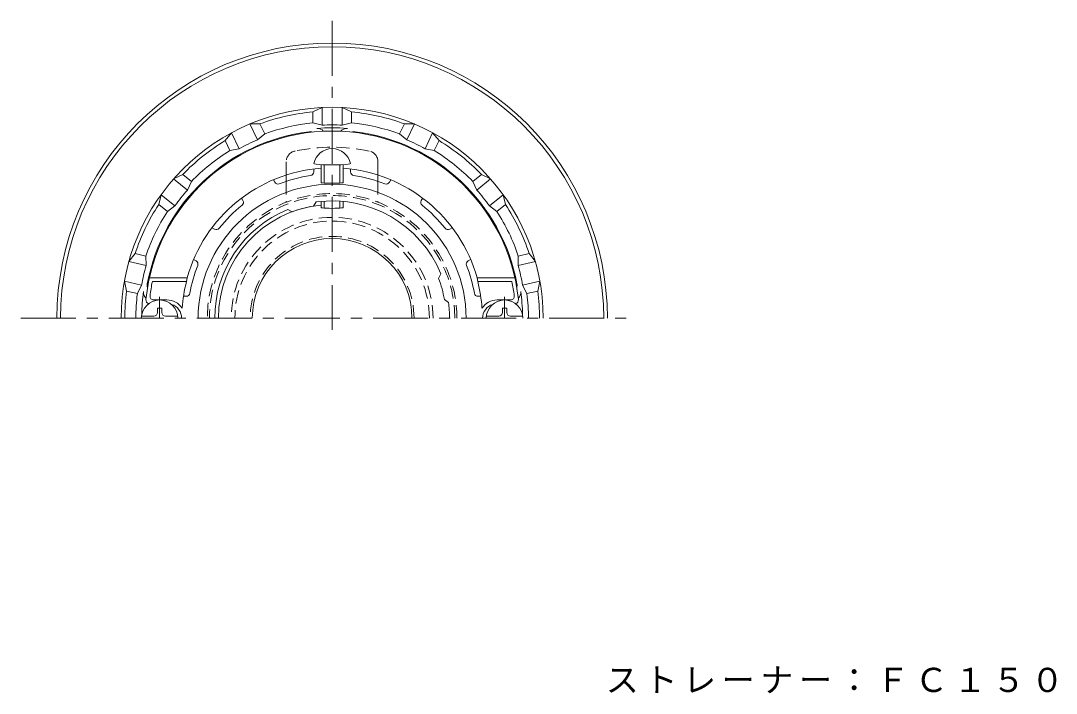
# Model space of a CAD drawing. Units: millimetres, scale not verified. Extents: x -224 to 218, y -346 to 338.
# Drawn here: x -105.9 to 176.3, y 154.8 to 338 of the extents above; entities that cross this region are included whole.
import ezdxf

# ---------------------------------------------------------------- set-up
doc = ezdxf.new("R2010")
doc.units = ezdxf.units.MM
doc.header["$LTSCALE"] = 3
for name, pattern in [('CHAIN1', [8, 5, -1, 1, -1]), ('DASHED1', [1.8, 1.2, -0.6]), ('DOUBLE_CHAIN1', [8.8, 5, -1, 0.6, -0.6, 0.6, -1])]:
    doc.linetypes.add(name, pattern=pattern)
for name, color, linetype, lineweight in [('0-0_通り芯', 3, 'Continuous', 9), ('0-2_仕上', 6, 'Continuous', 9), ('0-5_寸法', 7, 'Continuous', 9), ('0-6_ハッチ', 2, 'DOUBLE_CHAIN1', 9)]:
    doc.layers.add(name, color=color, linetype=linetype, lineweight=lineweight)
doc.styles.add('ＭＳ ゴシック', font='')
doc.styles.get('ＭＳ ゴシック').set_extended_font_data('MS Gothic')

msp = doc.modelspace()

# ---------------------------------------------------------------- linework, layer by layer
at = {"layer": '0-0_通り芯', "linetype": 'CHAIN1'}
for p, q in [((-21.079, 338.008), (-21.079, 253.816)), ((-105.938, 256.934), (60.241, 256.934))]:
    msp.add_line(p, q, dxfattribs=at)
at = {"layer": '0-0_通り芯'}
for p, q in [((-26.329, 313.189), (-23.829, 314.368)), ((-23.829, 309.552), (-23.829, 314.368)), ((-15.829, 313.189), (-18.329, 314.368)), ((-18.329, 309.552), (-18.329, 314.368)), ((-26.329, 310.176), (-26.329, 313.189)), ((-15.829, 310.176), (-15.829, 313.189)), ((-40.757, 309.896), (-43.521, 309.873)), ((-41.431, 305.534), (-43.521, 309.873)), ((-39.45, 307.181), (-40.757, 309.896)), ((-26.329, 310.176), (-23.829, 309.552)), ((-15.829, 310.176), (-18.329, 309.552)), ((-2.708, 307.181), (-1.401, 309.896)), ((-1.401, 309.896), (1.363, 309.873)), ((-0.727, 305.534), (1.363, 309.873)), ((-50.218, 305.34), (-48.476, 307.487)), ((-48.91, 302.625), (-50.218, 305.34)), ((-46.387, 303.148), (-48.476, 307.487)), ((-39.45, 307.181), (-41.431, 305.534)), ((-2.708, 307.181), (-0.727, 305.534)), ((4.229, 303.148), (6.318, 307.487)), ((8.059, 305.34), (6.318, 307.487)), ((6.752, 302.625), (8.059, 305.34)), ((-48.91, 302.625), (-46.387, 303.148)), ((6.752, 302.625), (4.229, 303.148)), ((-61.788, 296.113), (-64.268, 294.893)), ((-60.503, 291.89), (-64.268, 294.893)), ((-59.432, 294.234), (-61.788, 296.113)), ((-59.432, 294.234), (-60.503, 291.89)), ((17.274, 294.234), (19.63, 296.113)), ((17.274, 294.234), (18.345, 291.89)), ((18.345, 291.89), (22.11, 294.893)), ((19.63, 296.113), (22.11, 294.893)), ((-68.335, 287.904), (-67.698, 290.593)), ((-65.978, 286.025), (-68.335, 287.904)), ((-63.932, 287.59), (-67.698, 290.593)), ((21.774, 287.591), (25.539, 290.593)), ((23.82, 286.025), (26.177, 287.904)), ((26.177, 287.904), (25.539, 290.593)), ((-65.978, 286.025), (-63.932, 287.59)), ((23.82, 286.025), (21.774, 287.591)), ((-74.756, 274.57), (-76.461, 272.395)), ((-71.818, 273.899), (-74.756, 274.57)), ((-71.818, 273.899), (-71.766, 271.323)), ((29.66, 273.899), (29.608, 271.323)), ((29.66, 273.899), (32.598, 274.57)), ((32.598, 274.57), (34.303, 272.395)), ((-71.766, 271.323), (-76.461, 272.395)), ((29.608, 271.323), (34.303, 272.395)), ((30.832, 265.961), (35.527, 267.033)), ((31.996, 263.663), (30.832, 265.961)), ((34.934, 264.333), (35.527, 267.033)), ((31.996, 263.663), (34.934, 264.333))]:
    msp.add_line(p, q, dxfattribs=at)
for points in [[(-74.154, 263.663), (-77.092, 264.333), (-77.685, 267.033)], [(-74.154, 263.663), (-72.99, 265.961), (-77.685, 267.033)]]:
    msp.add_lwpolyline(points, dxfattribs=at)
for centre, radius, start, end in [((-21.079, 256.934), 75, 0.00015, 180), ((-21.079, 256.934), 74, 0.00015, 180), ((-21.079, 256.934), 57.5, 0, 180), ((-21.079, 256.934), 56.5, 95.33163, 110.38268), ((-21.079, 256.934), 56.5, 69.61734, 84.66838), ((-21.079, 256.934), 51.228, 97.00066, 169.46587), ((-21.079, 256.934), 53.5, 95.63155, 110.08276), ((-27.079, 305.795), 2, 68.80978, 97.00055), ((-21.079, 256.934), 51.904, 85.40256, 94.59744), ((-25.079, 306.677), 2, 36.87892, 94.59755), ((-21.079, 256.934), 52.69, 87.00826, 92.99176), ((-17.079, 306.677), 2, 85.40245, 143.12108), ((-21.079, 256.934), 53.5, 69.91725, 84.36847), ((-15.079, 305.795), 2, 82.99945, 111.19022), ((-21.079, 256.934), 51.228, 10.53413, 82.99934), ((-21.079, 256.934), 56.5, 121.04591, 136.09695), ((-21.079, 256.934), 52.69, 112.72255, 118.70604), ((-21.079, 256.934), 52.69, 61.29398, 67.27747), ((-21.079, 256.934), 56.5, 43.90306, 58.9541), ((-21.079, 256.934), 53.5, 121.34583, 135.79704), ((-21.079, 256.934), 53.5, 44.20297, 58.65419), ((-21.079, 256.934), 52.69, 138.43683, 144.42032), ((-21.079, 256.934), 52.69, 35.5797, 41.56319), ((-21.079, 256.934), 56.5, 146.76019, 161.81123), ((-21.079, 256.934), 56.5, 18.18878, 33.23982), ((-21.079, 256.934), 53.5, 147.0601, 161.51132), ((-21.079, 256.934), 31, 95.5535, 180), ((-21.079, 256.934), 53.5, 18.48869, 32.93991), ((-21.079, 256.934), 52.69, 164.15111, 170.13461), ((-21.079, 256.934), 52.69, 9.8654, 15.84891), ((-69.478, 265.934), 2, 169.46573, 197.65805), ((27.32, 265.934), 2, 342.34258, 10.53427), ((-21.079, 256.934), 56.5, 172.47449, 180), ((-21.079, 256.934), 53.5, 172.7744, 180), ((-21.079, 256.934), 51.904, 171.93654, 178.86862), ((-70.49, 263.934), 2, 171.9366, 229.65691), ((28.331, 263.934), 2, 310.34271, 8.0634), ((-21.079, 256.934), 51.904, 1.13138, 8.06346), ((-21.079, 256.934), 53.5, 0, 7.22562), ((-21.079, 256.934), 56.5, 0, 7.52553)]:
    msp.add_arc(centre, radius, start, end, dxfattribs=at)
at = {"layer": '0-0_通り芯', "linetype": 'DASHED1'}
for radius in [27.5, 26.5]:
    msp.add_arc((-21.079, 256.934), radius, 0, 180, dxfattribs=at)
at = {"layer": '0-2_仕上'}
for p, q in [((-26.08, 296.85), (-26.08, 297.628)), ((-16.078, 296.85), (-16.078, 297.628)), ((-36.709, 294.002), (-37.098, 294.676)), ((-5.449, 294.002), (-5.061, 294.676)), ((-45.367, 289.002), (-45.757, 289.676)), ((-26.167, 287.513), (-25.433, 288.636)), ((3.209, 289.002), (3.599, 289.676)), ((-31.963, 285.96), (-33.16, 286.566)), ((-53.148, 281.221), (-53.821, 281.61)), ((10.99, 281.221), (11.663, 281.61)), ((-58.147, 272.561), (-58.822, 272.951)), ((15.989, 272.561), (16.664, 272.951)), ((7.948, 267.818), (8.553, 269.015)), ((-70.879, 267.934), (-60.576, 267.934)), ((-70.069, 266.934), (-60.772, 266.934)), ((-60.576, 267.934), (-60.772, 266.934)), ((27.911, 266.934), (18.614, 266.934)), ((-60.832, 262.934), (-61.57, 262.934)), ((18.674, 262.934), (19.412, 262.934)), ((-69.71, 261.934), (-66.079, 261.934)), ((9.501, 262.022), (10.623, 261.288)), ((27.552, 261.934), (23.921, 261.934))]:
    msp.add_line(p, q, dxfattribs=at)
at = {"layer": '0-2_仕上', "color": 4}
for p, q in [((-24.079, 298.801), (-24.079, 293.932)), ((-23.209, 298.764), (-23.209, 293.785)), ((-18.949, 298.764), (-18.949, 293.785)), ((-18.079, 298.801), (-18.079, 293.932)), ((-24.079, 288.793), (-24.079, 287.107)), ((-23.209, 288.863), (-23.209, 286.961)), ((-18.949, 288.863), (-18.949, 286.961)), ((-18.079, 288.793), (-18.079, 287.107)), ((-68.679, 259.684), (-67.479, 259.684)), ((-68.679, 258.534), (-68.679, 259.684)), ((-67.479, 258.534), (-67.479, 259.684)), ((25.321, 258.534), (25.321, 259.684)), ((26.521, 259.684), (25.321, 259.684)), ((26.521, 258.534), (26.521, 259.684)), ((-73.043, 257.534), (-69.679, 257.534)), ((-66.479, 257.534), (-63.115, 257.534)), ((24.321, 257.534), (20.957, 257.534)), ((30.885, 257.534), (27.521, 257.534))]:
    msp.add_line(p, q, dxfattribs=at)
at = {"layer": '0-2_仕上', "color": 4, "linetype": 'CHAIN1'}
for p, q in [((-68.079, 262.759), (-68.079, 256.934)), ((25.921, 262.759), (25.921, 256.934))]:
    msp.add_line(p, q, dxfattribs=at)
at = {"layer": '0-2_仕上'}
msp.add_lwpolyline([(28.721, 267.934), (18.418, 267.934), (18.614, 266.934)], dxfattribs=at)
for centre, radius, start, end in [((-21.079, 256.934), 51, 5.73918, 174.26082), ((-21.079, 256.934), 41, 94.19615, 164.4373), ((-27.08, 296.85), 1, 278.5488, 0.00005), ((-21.079, 256.934), 41, 15.5627, 85.80389), ((-15.078, 296.85), 1, 179.99995, 261.4512), ((-35.843, 294.502), 1, 210.00032, 291.45183), ((-21.08, 256.934), 39.364, 98.54883, 111.45238), ((-21.078, 256.934), 39.364, 68.54762, 81.45117), ((-6.316, 294.502), 1, 248.54817, 329.99968), ((-21.079, 256.934), 36.511, 0, 180), ((-46.233, 288.502), 1, 308.5488, 30.00005), ((-21.079, 256.934), 32, 22.1813, 97.81973), ((4.075, 288.502), 1, 149.99995, 231.4512), ((-21.079, 256.934), 32, 112.18132, 180), ((-21.079, 256.934), 39.364, 128.54883, 141.45238), ((-21.079, 256.934), 31, 99.4471, 110.55397), ((-21.079, 256.934), 39.364, 38.54762, 51.45117), ((-52.648, 282.087), 1, 240.00032, 321.45183), ((10.49, 282.087), 1, 218.54817, 299.99968), ((-21.079, 256.934), 39.364, 158.54883, 170.01233), ((-58.647, 271.695), 1, 338.5488, 60.00005), ((16.489, 271.695), 1, 119.99995, 201.4512), ((-21.079, 256.934), 39.364, 9.98767, 21.45117), ((-21.079, 256.934), 50, 168.46304, 172.96654), ((-21.079, 256.934), 40.934, 165.85966, 176.1152), ((-21.079, 256.934), 31, 9.4471, 20.55397), ((-21.079, 256.934), 40.934, 3.8848, 14.14034), ((-21.079, 256.934), 50, 7.03346, 11.53696), ((-69.71, 262.934), 1, 172.9666, 270), ((-60.832, 263.934), 1, 270, 350.01224), ((18.674, 263.934), 1, 189.98776, 270), ((27.552, 262.934), 1, 270, 7.0334), ((-70.828, 261.934), 1, 174.26064, 257.40117), ((-66.079, 256.934), 5, 33.687, 90), ((-66.079, 256.934), 4, 0, 71.78761), ((-21.079, 256.934), 32, 0, 7.81973), ((23.921, 256.934), 5, 90, 146.313), ((23.921, 256.934), 4, 108.21239, 180), ((28.67, 261.934), 1, 282.59883, 5.73936)]:
    msp.add_arc(centre, radius, start, end, dxfattribs=at)
at = {"layer": '0-2_仕上', "color": 4}
for centre, radius, start, end in [((-21.079, 298.069), 5.101, 11.41092, 168.58908), ((-68.079, 256.934), 5, 0, 180), ((25.921, 256.934), 5, 0, 180), ((-69.679, 258.534), 1, 270, 0), ((-66.479, 258.534), 1, 180, 270), ((24.321, 258.534), 1, 270, 0), ((27.521, 258.534), 1, 180, 270)]:
    msp.add_arc(centre, radius, start, end, dxfattribs=at)
for centre, major_axis in [((-21.079, 299.078), (-5, 0)), ((-21.079, 293.932), (-3, 0)), ((-21.079, 287.107), (-3, 0))]:
    msp.add_ellipse(centre, major_axis=major_axis, ratio=0.0694, start_param=6.2831853, end_param=9.424778, dxfattribs=at)
at = {"layer": '0-6_ハッチ', "linetype": 'DASHED1'}
for p, q in [((-33.579, 299.575), (-33.579, 295.982)), ((-8.579, 299.575), (-8.579, 295.982)), ((-33.579, 294.261), (-33.579, 288.553)), ((-8.579, 294.261), (-8.579, 288.553))]:
    msp.add_line(p, q, dxfattribs=at)
at = {"layer": '0-6_ハッチ', "linetype": 'Continuous'}
for p, q in [((-33.579, 295.982), (-33.579, 294.261)), ((-8.579, 295.982), (-8.579, 294.261))]:
    msp.add_line(p, q, dxfattribs=at)
at = {"layer": '0-6_ハッチ', "linetype": 'DASHED1'}
for centre, radius, start, end in [((-30.579, 299.575), 3, 101.78862, 180), ((-21.079, 254.056), 49.5, 78.21141, 101.78859), ((-11.579, 299.575), 3, 0, 78.21138), ((-21.079, 256.934), 34, 0, 180), ((-21.079, 256.934), 33.431, 0, 180), ((-21.079, 256.934), 22.333, 0, 180)]:
    msp.add_arc(centre, radius, start, end, dxfattribs=at)
at = {"layer": '0-6_ハッチ', "linetype": 'Continuous'}
msp.add_arc((-21.079, 256.934), 21.764, 0, 180, dxfattribs=at)

# ---------------------------------------------------------------- texts
at = {"layer": '0-5_寸法', "insert": (53.488, 154.793), "char_height": 6.598, "attachment_point": 7, "style": 'ＭＳ ゴシック'}
msp.add_mtext('\\T1.17;ストレーナー：ＦＣ１５０', dxfattribs=at)

doc.saveas('drawing.dxf')
